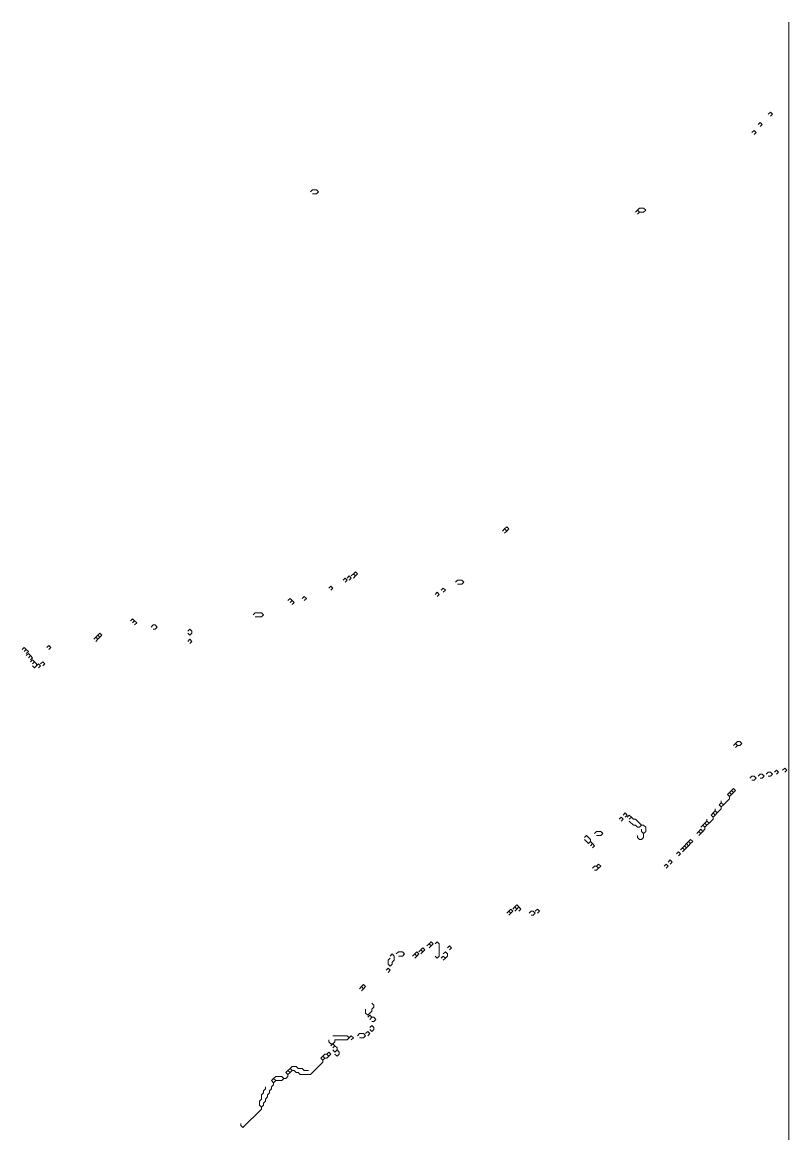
# Model space of a CAD drawing. Header units: metres. Extents: x 0 to 1919, y -1079 to 0.
# Drawn here: x 1544 to 1919, y -544 to 0 of the extents above; entities that cross this region are included whole.
import ezdxf

# ---------------------------------------------------------------- set-up
doc = ezdxf.new("R2010")
doc.units = ezdxf.units.M
doc.layers.add('greeny green lines', color=3, linetype='Continuous')

msp = doc.modelspace()

# ---------------------------------------------------------------- linework, layer by layer
at = {"layer": 'greeny green lines', "lineweight": 20}
for p, q in [((1919, -923), (1919, 0)), ((1909, -45), (1910, -44)), ((1909, -45), (1910, -44)), ((1910, -44), (1911, -45)), ((1911, -45), (1910, -46)), ((1901, -54), (1902, -53)), ((1901, -54), (1902, -53)), ((1902, -53), (1903, -54)), ((1903, -54), (1902, -55)), ((1904, -50), (1905, -49)), ((1904, -50), (1905, -49)), ((1905, -49), (1906, -50)), ((1906, -50), (1905, -51)), ((1685, -83), (1686, -82)), ((1685, -83), (1686, -82)), ((1686, -82), (1688, -82)), ((1688, -84), (1686, -84)), ((1688, -82), (1689, -83)), ((1689, -83), (1688, -84)), ((1844, -93), (1845, -92)), ((1844, -93), (1845, -92)), ((1845, -92), (1846, -91)), ((1845, -92), (1846, -91)), ((1845, -92), (1846, -93)), ((1846, -91), (1848, -91)), ((1848, -91), (1849, -92)), ((1849, -92), (1848, -93)), ((1846, -93), (1845, -94)), ((1848, -93), (1846, -93)), ((1779, -249), (1780, -248)), ((1779, -249), (1780, -248)), ((1780, -248), (1781, -247)), ((1780, -248), (1781, -247)), ((1780, -248), (1781, -249)), ((1781, -249), (1780, -250)), ((1781, -247), (1782, -248)), ((1782, -248), (1781, -249)), ((1701, -273), (1702, -272)), ((1701, -273), (1702, -272)), ((1702, -272), (1703, -273)), ((1703, -272), (1704, -271)), ((1703, -272), (1704, -271)), ((1704, -271), (1705, -272)), ((1705, -272), (1704, -273)), ((1705, -271), (1706, -270)), ((1705, -271), (1706, -270)), ((1706, -270), (1707, -269)), ((1706, -270), (1707, -269)), ((1706, -270), (1707, -271)), ((1707, -271), (1706, -272)), ((1707, -269), (1708, -270)), ((1708, -270), (1707, -271)), ((1694, -277), (1695, -276)), ((1694, -277), (1695, -276)), ((1695, -276), (1696, -277)), ((1696, -277), (1695, -278)), ((1703, -273), (1702, -274)), ((1749, -278), (1750, -277)), ((1749, -278), (1750, -277)), ((1750, -277), (1751, -278)), ((1756, -274), (1757, -273)), ((1756, -274), (1757, -273)), ((1757, -273), (1759, -273)), ((1759, -275), (1757, -275)), ((1759, -273), (1760, -274)), ((1760, -274), (1759, -275)), ((1674, -283), (1675, -282)), ((1674, -283), (1675, -282)), ((1675, -282), (1676, -283)), ((1681, -282), (1682, -281)), ((1681, -282), (1682, -281)), ((1682, -281), (1683, -282)), ((1683, -282), (1682, -283)), ((1746, -280), (1747, -279)), ((1746, -280), (1747, -279)), ((1747, -279), (1748, -280)), ((1748, -280), (1747, -281)), ((1751, -278), (1750, -279)), ((1675, -284), (1676, -283)), ((1675, -284), (1676, -283)), ((1676, -283), (1675, -284)), ((1676, -283), (1677, -284)), ((1677, -284), (1676, -285)), ((1597, -293), (1598, -292)), ((1597, -293), (1598, -292)), ((1598, -292), (1599, -293)), ((1598, -294), (1599, -293)), ((1598, -294), (1599, -293)), ((1599, -293), (1598, -294)), ((1599, -293), (1600, -294)), ((1657, -290), (1658, -289)), ((1657, -290), (1658, -289)), ((1658, -289), (1661, -289)), ((1661, -291), (1658, -291)), ((1661, -289), (1662, -290)), ((1662, -290), (1661, -291)), ((1581, -300), (1582, -299)), ((1581, -300), (1582, -299)), ((1582, -299), (1583, -300)), ((1600, -294), (1599, -295)), ((1607, -296), (1608, -295)), ((1607, -296), (1608, -295)), ((1608, -295), (1609, -295)), ((1609, -297), (1608, -297)), ((1609, -295), (1610, -296)), ((1610, -296), (1609, -297)), ((1625, -298), (1626, -297)), ((1625, -298), (1626, -297)), ((1626, -300), (1625, -299)), ((1626, -297), (1627, -298)), ((1627, -299), (1626, -300)), ((1627, -298), (1627, -299)), ((1579, -302), (1580, -301)), ((1579, -302), (1580, -301)), ((1580, -301), (1581, -300)), ((1580, -301), (1581, -300)), ((1580, -301), (1581, -302)), ((1581, -302), (1580, -303)), ((1581, -300), (1582, -301)), ((1582, -301), (1581, -302)), ((1583, -300), (1582, -301)), ((1625, -303), (1626, -302)), ((1625, -303), (1626, -302)), ((1626, -302), (1627, -303)), ((1627, -303), (1626, -304)), ((1544, -307), (1545, -306)), ((1544, -307), (1545, -306)), ((1545, -306), (1546, -307)), ((1545, -308), (1546, -307)), ((1545, -308), (1546, -307)), ((1546, -307), (1545, -308)), ((1546, -307), (1547, -308)), ((1547, -308), (1546, -309)), ((1546, -310), (1547, -309)), ((1546, -310), (1547, -309)), ((1547, -309), (1548, -310)), ((1547, -311), (1548, -310)), ((1547, -311), (1548, -310)), ((1548, -310), (1547, -311)), ((1548, -310), (1549, -311)), ((1556, -306), (1557, -305)), ((1556, -306), (1557, -305)), ((1557, -305), (1558, -306)), ((1558, -306), (1557, -307)), ((1549, -311), (1548, -312)), ((1548, -313), (1549, -312)), ((1548, -313), (1549, -312)), ((1549, -312), (1550, -313)), ((1549, -314), (1550, -313)), ((1549, -314), (1550, -313)), ((1550, -313), (1549, -314)), ((1550, -316), (1549, -315)), ((1550, -313), (1551, -314)), ((1551, -315), (1550, -316)), ((1551, -315), (1552, -314)), ((1551, -315), (1552, -314)), ((1551, -314), (1551, -315)), ((1552, -314), (1553, -315)), ((1553, -315), (1552, -316)), ((1553, -314), (1554, -313)), ((1553, -314), (1554, -313)), ((1554, -313), (1555, -314)), ((1555, -314), (1554, -315)), ((1892, -354), (1893, -353)), ((1892, -354), (1893, -353)), ((1893, -353), (1894, -352)), ((1893, -353), (1894, -352)), ((1893, -353), (1894, -354)), ((1894, -352), (1895, -352)), ((1895, -352), (1896, -353)), ((1896, -353), (1895, -354)), ((1894, -354), (1893, -355)), ((1895, -354), (1894, -354)), ((1900, -370), (1901, -369)), ((1900, -370), (1901, -369)), ((1901, -369), (1902, -369)), ((1902, -369), (1903, -370)), ((1904, -369), (1905, -368)), ((1904, -369), (1905, -368)), ((1905, -368), (1906, -368)), ((1906, -368), (1907, -369)), ((1907, -369), (1906, -370)), ((1908, -368), (1909, -367)), ((1908, -368), (1909, -367)), ((1909, -367), (1910, -367)), ((1910, -369), (1909, -369)), ((1910, -367), (1911, -368)), ((1911, -368), (1910, -369)), ((1912, -367), (1913, -366)), ((1912, -367), (1913, -366)), ((1913, -366), (1914, -367)), ((1914, -367), (1913, -368)), ((1916, -366), (1917, -365)), ((1916, -366), (1917, -365)), ((1917, -365), (1918, -366)), ((1918, -366), (1917, -367)), ((1891, -376), (1892, -375)), ((1891, -376), (1892, -375)), ((1892, -375), (1893, -376)), ((1902, -371), (1901, -371)), ((1903, -370), (1902, -371)), ((1906, -370), (1905, -370)), ((1890, -380), (1887, -383)), ((1889, -378), (1890, -377)), ((1889, -378), (1890, -377)), ((1889, -378), (1890, -379)), ((1889, -378), (1890, -379)), ((1890, -377), (1891, -376)), ((1890, -377), (1891, -376)), ((1890, -377), (1891, -378)), ((1891, -378), (1890, -379)), ((1890, -379), (1890, -380)), ((1891, -376), (1892, -377)), ((1892, -377), (1891, -378)), ((1893, -376), (1892, -377)), ((1882, -387), (1883, -386)), ((1882, -387), (1883, -386)), ((1883, -386), (1883, -385)), ((1883, -386), (1884, -387)), ((1884, -387), (1883, -386)), ((1886, -385), (1884, -387)), ((1885, -383), (1886, -382)), ((1885, -383), (1886, -382)), ((1885, -383), (1886, -384)), ((1885, -383), (1886, -384)), ((1886, -382), (1886, -381)), ((1886, -382), (1887, -383)), ((1887, -383), (1886, -382)), ((1887, -383), (1886, -384)), ((1886, -384), (1886, -385)), ((1836, -390), (1837, -389)), ((1836, -390), (1837, -389)), ((1837, -389), (1838, -390)), ((1838, -390), (1837, -391)), ((1838, -388), (1839, -387)), ((1838, -388), (1839, -387)), ((1839, -387), (1840, -388)), ((1840, -388), (1839, -389)), ((1840, -389), (1841, -388)), ((1840, -389), (1841, -388)), ((1841, -388), (1842, -389)), ((1841, -390), (1842, -389)), ((1841, -390), (1842, -389)), ((1842, -389), (1841, -390)), ((1843, -393), (1841, -391)), ((1842, -389), (1843, -390)), ((1843, -390), (1844, -390)), ((1844, -390), (1847, -393)), ((1878, -392), (1879, -391)), ((1878, -392), (1879, -391)), ((1879, -391), (1879, -390)), ((1879, -391), (1880, -392)), ((1880, -392), (1879, -391)), ((1882, -390), (1880, -392)), ((1881, -388), (1882, -387)), ((1881, -388), (1882, -387)), ((1881, -388), (1882, -389)), ((1881, -388), (1882, -389)), ((1882, -387), (1883, -388)), ((1883, -388), (1882, -389)), ((1882, -389), (1882, -390)), ((1884, -387), (1883, -388)), ((1824, -397), (1825, -396)), ((1824, -397), (1825, -396)), ((1825, -396), (1827, -396)), ((1827, -396), (1828, -397)), ((1828, -397), (1827, -398)), ((1844, -393), (1843, -393)), ((1845, -394), (1844, -393)), ((1846, -394), (1845, -394)), ((1846, -394), (1847, -393)), ((1846, -394), (1847, -393)), ((1847, -393), (1846, -394)), ((1847, -393), (1848, -393)), ((1847, -396), (1847, -395)), ((1847, -396), (1848, -397)), ((1847, -396), (1848, -397)), ((1848, -397), (1847, -396)), ((1848, -393), (1849, -394)), ((1849, -396), (1848, -397)), ((1848, -397), (1848, -399)), ((1849, -394), (1849, -396)), ((1874, -397), (1875, -396)), ((1874, -397), (1875, -396)), ((1875, -396), (1876, -395)), ((1875, -396), (1876, -395)), ((1875, -396), (1876, -397)), ((1876, -397), (1875, -398)), ((1876, -394), (1877, -393)), ((1876, -394), (1877, -393)), ((1876, -395), (1877, -396)), ((1877, -396), (1876, -395)), ((1877, -396), (1876, -397)), ((1877, -393), (1878, -392)), ((1877, -393), (1878, -392)), ((1877, -393), (1878, -394)), ((1878, -395), (1877, -396)), ((1878, -392), (1879, -393)), ((1879, -393), (1878, -394)), ((1878, -394), (1878, -395)), ((1880, -392), (1879, -393)), ((1819, -399), (1820, -398)), ((1819, -399), (1820, -398)), ((1821, -402), (1819, -400)), ((1820, -398), (1822, -400)), ((1821, -402), (1822, -401)), ((1821, -402), (1822, -401)), ((1822, -401), (1821, -402)), ((1822, -400), (1822, -401)), ((1822, -401), (1823, -402)), ((1822, -403), (1823, -402)), ((1822, -403), (1823, -402)), ((1823, -402), (1822, -403)), ((1823, -402), (1824, -403)), ((1827, -398), (1825, -398)), ((1845, -399), (1845, -398)), ((1846, -400), (1845, -399)), ((1847, -400), (1846, -400)), ((1848, -399), (1847, -400)), ((1868, -403), (1869, -402)), ((1868, -403), (1869, -402)), ((1869, -402), (1870, -401)), ((1869, -402), (1870, -401)), ((1869, -402), (1870, -403)), ((1870, -401), (1871, -400)), ((1870, -401), (1871, -400)), ((1870, -401), (1871, -402)), ((1871, -402), (1870, -403)), ((1871, -400), (1872, -401)), ((1872, -401), (1871, -402)), ((1824, -403), (1823, -404)), ((1864, -407), (1865, -406)), ((1864, -407), (1865, -406)), ((1865, -406), (1866, -407)), ((1866, -407), (1865, -408)), ((1866, -405), (1867, -404)), ((1866, -405), (1867, -404)), ((1867, -404), (1868, -403)), ((1867, -404), (1868, -403)), ((1867, -404), (1868, -405)), ((1868, -405), (1867, -406)), ((1868, -403), (1869, -404)), ((1869, -404), (1868, -405)), ((1870, -403), (1869, -404)), ((1823, -414), (1824, -413)), ((1823, -414), (1824, -413)), ((1824, -413), (1825, -413)), ((1825, -413), (1826, -412)), ((1825, -413), (1826, -412)), ((1825, -413), (1826, -414)), ((1826, -412), (1827, -413)), ((1827, -413), (1826, -414)), ((1858, -413), (1859, -412)), ((1858, -413), (1859, -412)), ((1859, -412), (1860, -413)), ((1860, -413), (1859, -414)), ((1860, -411), (1861, -410)), ((1860, -411), (1861, -410)), ((1861, -410), (1862, -411)), ((1862, -411), (1861, -412)), ((1825, -415), (1824, -415)), ((1826, -414), (1825, -415)), ((1781, -436), (1782, -435)), ((1781, -436), (1782, -435)), ((1782, -435), (1783, -434)), ((1782, -435), (1783, -434)), ((1782, -435), (1783, -436)), ((1783, -434), (1784, -435)), ((1784, -435), (1783, -436)), ((1784, -434), (1785, -433)), ((1784, -434), (1785, -433)), ((1785, -433), (1786, -432)), ((1785, -433), (1786, -432)), ((1785, -433), (1786, -434)), ((1786, -434), (1785, -435)), ((1786, -432), (1787, -433)), ((1786, -434), (1787, -433)), ((1786, -434), (1787, -433)), ((1787, -433), (1786, -434)), ((1787, -433), (1788, -434)), ((1788, -434), (1787, -435)), ((1792, -436), (1793, -435)), ((1792, -436), (1793, -435)), ((1793, -435), (1794, -435)), ((1794, -435), (1795, -436)), ((1795, -435), (1796, -434)), ((1795, -435), (1796, -434)), ((1796, -434), (1797, -435)), ((1797, -435), (1796, -436)), ((1783, -436), (1782, -437)), ((1794, -437), (1793, -437)), ((1795, -436), (1794, -437)), ((1742, -452), (1743, -451)), ((1742, -452), (1743, -451)), ((1743, -451), (1744, -450)), ((1743, -451), (1744, -450)), ((1743, -451), (1744, -452)), ((1744, -450), (1745, -451)), ((1745, -451), (1744, -452)), ((1746, -451), (1747, -450)), ((1746, -451), (1747, -450)), ((1747, -450), (1748, -451)), ((1748, -451), (1748, -457)), ((1724, -457), (1725, -456)), ((1724, -457), (1725, -456)), ((1725, -456), (1726, -457)), ((1727, -456), (1728, -455)), ((1727, -456), (1728, -455)), ((1728, -455), (1730, -455)), ((1730, -455), (1731, -456)), ((1731, -456), (1730, -457)), ((1735, -457), (1736, -456)), ((1735, -457), (1736, -456)), ((1736, -456), (1737, -455)), ((1736, -456), (1737, -455)), ((1736, -456), (1737, -457)), ((1737, -455), (1738, -456)), ((1738, -456), (1737, -457)), ((1738, -455), (1739, -454)), ((1738, -455), (1739, -454)), ((1739, -454), (1740, -453)), ((1739, -454), (1740, -453)), ((1739, -454), (1740, -455)), ((1740, -455), (1739, -456)), ((1740, -453), (1741, -454)), ((1741, -454), (1740, -455)), ((1744, -452), (1743, -453)), ((1750, -456), (1751, -455)), ((1750, -456), (1751, -455)), ((1751, -455), (1752, -456)), ((1752, -453), (1753, -452)), ((1752, -453), (1753, -452)), ((1752, -456), (1752, -457)), ((1753, -452), (1754, -453)), ((1754, -453), (1753, -454)), ((1723, -459), (1724, -458)), ((1723, -461), (1723, -459)), ((1724, -462), (1723, -461)), ((1725, -461), (1724, -462)), ((1726, -459), (1725, -460)), ((1725, -460), (1725, -461)), ((1726, -457), (1726, -459)), ((1730, -457), (1728, -457)), ((1737, -457), (1736, -458)), ((1747, -458), (1746, -457)), ((1748, -457), (1747, -458)), ((1749, -458), (1750, -457)), ((1749, -458), (1750, -457)), ((1750, -457), (1751, -458)), ((1751, -458), (1750, -457)), ((1751, -458), (1750, -459)), ((1752, -457), (1751, -458)), ((1722, -464), (1723, -463)), ((1722, -464), (1723, -463)), ((1723, -463), (1724, -464)), ((1724, -464), (1723, -465)), ((1709, -473), (1710, -472)), ((1709, -473), (1710, -472)), ((1710, -472), (1711, -471)), ((1710, -472), (1711, -471)), ((1710, -472), (1711, -473)), ((1711, -473), (1710, -474)), ((1711, -471), (1712, -472)), ((1712, -472), (1711, -473)), ((1712, -485), (1712, -483)), ((1715, -484), (1713, -486)), ((1715, -480), (1716, -481)), ((1715, -480), (1716, -481)), ((1716, -482), (1715, -483)), ((1715, -483), (1715, -484)), ((1716, -481), (1716, -482)), ((1713, -486), (1712, -485)), ((1713, -487), (1714, -486)), ((1713, -487), (1714, -486)), ((1714, -486), (1715, -487)), ((1714, -488), (1715, -487)), ((1714, -488), (1715, -487)), ((1715, -487), (1714, -488)), ((1715, -487), (1716, -487)), ((1716, -489), (1715, -489)), ((1716, -487), (1717, -488)), ((1717, -488), (1716, -489)), ((1708, -496), (1709, -495)), ((1708, -496), (1709, -495)), ((1709, -495), (1711, -495)), ((1711, -495), (1712, -496)), ((1712, -495), (1713, -494)), ((1712, -495), (1713, -494)), ((1713, -494), (1714, -495)), ((1714, -495), (1713, -496)), ((1714, -492), (1715, -491)), ((1714, -492), (1715, -491)), ((1715, -494), (1714, -493)), ((1715, -491), (1716, -492)), ((1716, -493), (1715, -494)), ((1716, -492), (1716, -493)), ((1694, -499), (1694, -498)), ((1695, -500), (1694, -499)), ((1695, -501), (1696, -500)), ((1695, -501), (1696, -500)), ((1696, -500), (1695, -500)), ((1696, -496), (1703, -496)), ((1696, -496), (1703, -496)), ((1697, -499), (1696, -500)), ((1696, -500), (1697, -501)), ((1703, -498), (1697, -498)), ((1697, -498), (1697, -499)), ((1703, -496), (1704, -497)), ((1704, -497), (1703, -498)), ((1704, -497), (1705, -496)), ((1704, -497), (1705, -496)), ((1705, -496), (1706, -497)), ((1706, -497), (1705, -498)), ((1711, -497), (1709, -497)), ((1712, -496), (1711, -497)), ((1691, -506), (1692, -505)), ((1691, -506), (1692, -505)), ((1692, -505), (1693, -505)), ((1693, -505), (1694, -504)), ((1693, -505), (1694, -504)), ((1693, -505), (1694, -506)), ((1694, -504), (1695, -505)), ((1695, -505), (1694, -506)), ((1696, -502), (1697, -501)), ((1696, -502), (1697, -501)), ((1697, -501), (1696, -502)), ((1697, -504), (1696, -503)), ((1697, -501), (1698, -502)), ((1697, -504), (1698, -503)), ((1697, -504), (1698, -503)), ((1698, -503), (1697, -504)), ((1698, -506), (1697, -505)), ((1698, -502), (1698, -503)), ((1698, -503), (1699, -504)), ((1699, -505), (1698, -506)), ((1699, -504), (1699, -505)), ((1675, -512), (1676, -511)), ((1676, -511), (1678, -511)), ((1678, -511), (1679, -512)), ((1691, -509), (1685, -515)), ((1690, -507), (1691, -506)), ((1690, -507), (1691, -506)), ((1690, -507), (1691, -508)), ((1690, -507), (1691, -508)), ((1691, -506), (1692, -507)), ((1692, -507), (1691, -508)), ((1691, -508), (1691, -509)), ((1693, -507), (1692, -507)), ((1694, -506), (1693, -507)), ((1667, -517), (1668, -516)), ((1667, -517), (1668, -516)), ((1668, -516), (1671, -516)), ((1671, -516), (1672, -517)), ((1672, -517), (1671, -516)), ((1673, -514), (1674, -513)), ((1673, -514), (1674, -513)), ((1673, -514), (1674, -515)), ((1673, -514), (1674, -515)), ((1674, -516), (1673, -517)), ((1674, -513), (1675, -512)), ((1674, -513), (1675, -512)), ((1674, -513), (1675, -514)), ((1675, -514), (1674, -515)), ((1674, -515), (1674, -516)), ((1675, -512), (1676, -513)), ((1676, -513), (1675, -512)), ((1676, -513), (1675, -514)), ((1677, -513), (1676, -513)), ((1678, -514), (1677, -513)), ((1679, -514), (1678, -514)), ((1679, -512), (1681, -512)), ((1680, -515), (1679, -514)), ((1685, -515), (1680, -515)), ((1681, -512), (1682, -513)), ((1682, -513), (1684, -513)), ((1662, -523), (1663, -522)), ((1663, -522), (1663, -521)), ((1666, -522), (1665, -523)), ((1666, -518), (1667, -517)), ((1666, -518), (1667, -517)), ((1666, -518), (1667, -519)), ((1666, -518), (1667, -519)), ((1667, -520), (1666, -521)), ((1666, -521), (1666, -522)), ((1667, -517), (1668, -518)), ((1668, -518), (1667, -519)), ((1667, -519), (1667, -520)), ((1671, -518), (1668, -518)), ((1672, -517), (1671, -518)), ((1673, -517), (1672, -517)), ((1660, -528), (1661, -527)), ((1661, -525), (1662, -524)), ((1661, -527), (1661, -525)), ((1662, -524), (1662, -523)), ((1664, -526), (1663, -527)), ((1663, -527), (1663, -528)), ((1665, -524), (1664, -525)), ((1664, -525), (1664, -526)), ((1665, -523), (1665, -524)), ((1661, -532), (1652, -541)), ((1660, -530), (1660, -528)), ((1660, -530), (1661, -531)), ((1660, -530), (1661, -531)), ((1661, -531), (1660, -530)), ((1662, -530), (1661, -531)), ((1661, -531), (1661, -532)), ((1663, -528), (1662, -529)), ((1662, -529), (1662, -530)), ((1651, -540), (1651, -539)), ((1652, -541), (1651, -540))]:
    msp.add_line(p, q, dxfattribs=at)

doc.saveas('drawing.dxf')
